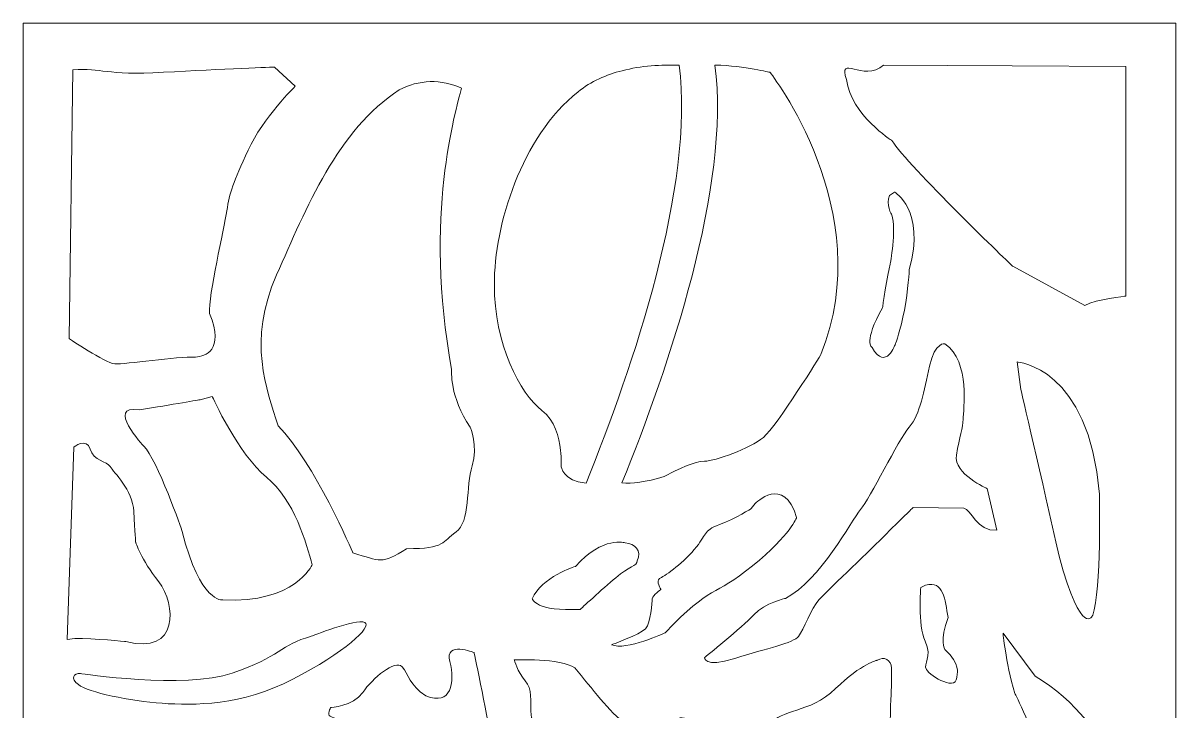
# Model space of a CAD drawing. Header units: centimetres. Extents: x -10.1 to 10.2, y -13.3 to 11.7.
# Drawn here: x 0.29 to 10.18, y 5.76 to 11.66 of the extents above; entities that cross this region are included whole.
import ezdxf

# ---------------------------------------------------------------- set-up
doc = ezdxf.new("R2010")
doc.units = ezdxf.units.CM
doc.header["$MEASUREMENT"] = 0
doc.layers.add('layer 1', color=7, linetype='Continuous')

msp = doc.modelspace()

# ---------------------------------------------------------------- linework, layer by layer
at = {"layer": 'layer 1', "color": 242, "lineweight": 9}
for points, knots in [([(0.2938, -1.93456), (0.2938, -1.93456), (0.2938, -1.9336), (0.2938, -1.9336), (0.2938, -1.9336), (0.2938, -1.9336), (0.2938, 11.66415), (0.2938, 11.66415), (0.2938, 11.66415), (0.2938, 11.66415), (10.1832, 11.66415), (10.1832, 11.66415), (10.1832, 11.66415), (10.1832, 11.66415), (10.1832, -1.93425), (10.1832, -1.93425), (10.1832, -1.93425), (10.1832, -1.93425), (10.1832, -1.93456), (10.1832, -1.93456), (10.1832, -1.93456), (10.1832, -1.93456), (10.1832, -13.2767), (10.1832, -13.2767), (10.1832, -13.2767), (10.1832, -13.2767), (0.2938, -13.2767), (0.2938, -13.2767), (0.2938, -13.2767), (0.2938, -13.2767), (0.2938, -1.93456), (0.2938, -1.93456)], [0, 0, 0, 0, 0.1111111, 0.1111111, 0.1111111, 0.1111111, 0.2222222, 0.2222222, 0.2222222, 0.2222222, 0.3333333, 0.3333333, 0.3333333, 0.3333333, 0.4444444, 0.4444444, 0.4444444, 0.4444444, 0.5555556, 0.5555556, 0.5555556, 0.5555556, 0.6666667, 0.6666667, 0.6666667, 0.6666667, 0.7777778, 0.7777778, 0.7777778, 0.7777778, 1, 1, 1, 1]), ([(7.35613, 11.17971), (7.28322, 11.40187), (7.49902, 11.15294), (7.67521, 11.30429), (7.67521, 11.30429), (7.67521, 11.30429), (8.77693, 11.29807), (8.77693, 11.29807), (8.77693, 11.29807), (8.77693, 11.29807), (9.75221, 11.29184), (9.75221, 11.29184), (9.75221, 11.29184), (9.75221, 11.29184), (9.75221, 9.32335), (9.75221, 9.32335), (9.75221, 9.32335), (9.75221, 9.32335), (9.49936, 9.29842), (9.40305, 9.24236), (9.40305, 9.24236), (9.40305, 9.24236), (8.78294, 9.57877), (8.78294, 9.57877), (8.78294, 9.57877), (8.78294, 9.57877), (7.87991, 10.44463), (7.74747, 10.65644), (7.74747, 10.65644), (7.74747, 10.65644), (7.39828, 10.87449), (7.35613, 11.17971)], [0, 0, 0, 0, 0.1111111, 0.1111111, 0.1111111, 0.1111111, 0.2222222, 0.2222222, 0.2222222, 0.2222222, 0.3333333, 0.3333333, 0.3333333, 0.3333333, 0.4444444, 0.4444444, 0.4444444, 0.4444444, 0.5555556, 0.5555556, 0.5555556, 0.5555556, 0.6666667, 0.6666667, 0.6666667, 0.6666667, 0.7777778, 0.7777778, 0.7777778, 0.7777778, 1, 1, 1, 1]), ([(0.72025, 11.26226), (0.72025, 11.26226), (0.68868, 8.95898), (0.68868, 8.95898), (0.68868, 8.95898), (0.68868, 8.95898), (0.99418, 8.75404), (1.08113, 8.74167), (1.08113, 8.74167), (1.16809, 8.73752), (1.61592, 8.80755), (1.77243, 8.79932), (1.77243, 8.79932), (1.85888, 8.81155), (2.02134, 8.84874), (1.89415, 9.17415), (1.89415, 9.17415), (1.88111, 9.32653), (2.02025, 9.90318), (2.04199, 10.05559), (2.04199, 10.05559), (2.06372, 10.208), (2.09851, 10.29861), (2.2246, 10.57457), (2.2246, 10.57457), (2.35067, 10.85054), (2.6289, 11.12239), (2.6289, 11.12239), (2.6289, 11.12239), (2.6289, 11.12239), (2.45066, 11.28714), (2.45066, 11.28714), (2.45066, 11.28714), (2.45066, 11.28714), (2.01153, 11.27066), (1.4985, 11.24183), (1.4985, 11.24183), (0.98548, 11.21301), (0.98111, 11.28286), (0.72025, 11.26226)], [0, 0, 0, 0, 0.0909091, 0.0909091, 0.0909091, 0.0909091, 0.1818182, 0.1818182, 0.1818182, 0.1818182, 0.2727273, 0.2727273, 0.2727273, 0.2727273, 0.3636364, 0.3636364, 0.3636364, 0.3636364, 0.4545455, 0.4545455, 0.4545455, 0.4545455, 0.5454545, 0.5454545, 0.5454545, 0.5454545, 0.6363636, 0.6363636, 0.6363636, 0.6363636, 0.7272727, 0.7272727, 0.7272727, 0.7272727, 0.8181818, 0.8181818, 0.8181818, 0.8181818, 1, 1, 1, 1]), ([(5.12311, 7.72015), (4.92452, 7.73679), (4.90916, 7.86465), (4.90916, 7.86465), (4.90916, 7.86465), (4.90916, 7.86465), (4.91386, 7.92359), (4.90514, 8.00268), (4.90514, 8.00268), (4.89311, 8.11174), (4.85555, 8.25911), (4.74489, 8.34307), (4.74489, 8.34307), (4.55396, 8.48792), (4.33641, 8.91367), (4.33641, 9.42281), (4.33641, 9.42281), (4.33641, 9.93196), (4.56677, 10.68615), (5.05461, 11.07516), (5.05461, 11.07516), (5.16633, 11.16425), (5.29715, 11.22112), (5.4324, 11.25595), (5.4324, 11.25595), (5.59757, 11.29849), (5.76938, 11.30812), (5.92133, 11.30307), (5.92133, 11.30307), (6.05699, 10.27032), (5.5262, 8.71367), (5.12311, 7.72015)], [0, 0, 0, 0, 0.1111111, 0.1111111, 0.1111111, 0.1111111, 0.2222222, 0.2222222, 0.2222222, 0.2222222, 0.3333333, 0.3333333, 0.3333333, 0.3333333, 0.4444444, 0.4444444, 0.4444444, 0.4444444, 0.5555556, 0.5555556, 0.5555556, 0.5555556, 0.6666667, 0.6666667, 0.6666667, 0.6666667, 0.7777778, 0.7777778, 0.7777778, 0.7777778, 1, 1, 1, 1]), ([(5.79419, 7.77809), (5.63182, 7.72719), (5.515, 7.71433), (5.43096, 7.72137), (5.43096, 7.72137), (5.83405, 8.7149), (6.36484, 10.27155), (6.22918, 11.30429), (6.22918, 11.30429), (6.49613, 11.29542), (6.70169, 11.24138), (6.70169, 11.24138), (6.70169, 11.24138), (6.70169, 11.24138), (7.63479, 10.05632), (7.138, 8.82393), (7.138, 8.82393), (7.138, 8.82393), (6.76253, 8.20871), (6.64403, 8.11194), (6.64403, 8.11194), (6.52551, 8.01516), (6.23183, 7.90819), (6.13909, 7.90819), (6.13909, 7.90819), (6.04634, 7.90819), (5.88146, 7.8216), (5.88146, 7.8216), (5.88146, 7.8216), (5.88146, 7.8216), (5.79419, 7.77809), (5.79419, 7.77809)], [0, 0, 0, 0, 0.1111111, 0.1111111, 0.1111111, 0.1111111, 0.2222222, 0.2222222, 0.2222222, 0.2222222, 0.3333333, 0.3333333, 0.3333333, 0.3333333, 0.4444444, 0.4444444, 0.4444444, 0.4444444, 0.5555556, 0.5555556, 0.5555556, 0.5555556, 0.6666667, 0.6666667, 0.6666667, 0.6666667, 0.7777778, 0.7777778, 0.7777778, 0.7777778, 1, 1, 1, 1]), ([(3.52066, 11.09202), (3.68381, 11.17873), (3.88572, 11.18766), (4.0539, 11.10467), (4.0539, 11.10467), (4.00765, 10.91266), (3.72873, 10.01717), (3.96965, 8.69348), (3.96965, 8.69348), (3.96965, 8.69348), (3.95052, 8.45415), (4.13025, 8.20015), (4.13025, 8.20015), (4.13025, 8.20015), (4.1991, 8.03895), (4.14556, 7.868), (4.14556, 7.868), (4.09201, 7.69705), (4.13027, 7.38446), (4.00789, 7.30141), (4.00789, 7.30141), (3.8855, 7.21835), (3.92155, 7.15781), (3.58417, 7.15781), (3.58417, 7.15781), (3.36473, 7.02064), (3.3619, 7.05183), (3.12373, 7.1223), (3.12373, 7.1223), (3.12373, 7.1223), (2.79032, 7.90304), (2.48072, 8.21233), (2.48072, 8.21233), (2.38545, 8.52668), (2.21479, 8.93227), (2.46881, 9.50516), (2.46881, 9.50516), (2.72283, 10.07806), (2.99274, 10.74726), (3.52066, 11.09202)], [0, 0, 0, 0, 0.0909091, 0.0909091, 0.0909091, 0.0909091, 0.1818182, 0.1818182, 0.1818182, 0.1818182, 0.2727273, 0.2727273, 0.2727273, 0.2727273, 0.3636364, 0.3636364, 0.3636364, 0.3636364, 0.4545455, 0.4545455, 0.4545455, 0.4545455, 0.5454545, 0.5454545, 0.5454545, 0.5454545, 0.6363636, 0.6363636, 0.6363636, 0.6363636, 0.7272727, 0.7272727, 0.7272727, 0.7272727, 0.8181818, 0.8181818, 0.8181818, 0.8181818, 1, 1, 1, 1]), ([(7.72694, 10.18638), (7.72694, 10.18638), (7.76917, 10.21557), (7.76917, 10.21557), (7.76917, 10.21557), (7.76917, 10.21557), (8.03666, 10.06477), (7.89588, 9.54914), (7.89588, 9.54914), (7.89588, 9.54914), (7.88649, 9.37403), (7.85365, 9.20377), (7.85365, 9.20377), (7.8208, 9.03352), (7.77856, 8.91677), (7.77856, 8.91677), (7.77856, 8.91677), (7.77856, 8.91677), (7.6941, 8.67355), (7.57678, 8.88272), (7.57678, 8.88272), (7.57678, 8.88272), (7.497, 8.9265), (7.66594, 9.22323), (7.66594, 9.22323), (7.66594, 9.22323), (7.70817, 9.51023), (7.73164, 9.59779), (7.73164, 9.59779), (7.73164, 9.59779), (7.78795, 9.88965), (7.74571, 10.021), (7.74571, 10.021), (7.74571, 10.021), (7.6894, 10.10856), (7.72694, 10.18638)], [0, 0, 0, 0, 0.1, 0.1, 0.1, 0.1, 0.2, 0.2, 0.2, 0.2, 0.3, 0.3, 0.3, 0.3, 0.4, 0.4, 0.4, 0.4, 0.5, 0.5, 0.5, 0.5, 0.6, 0.6, 0.6, 0.6, 0.7, 0.7, 0.7, 0.7, 0.8, 0.8, 0.8, 0.8, 1, 1, 1, 1]), ([(8.64711, 7.3179), (8.64711, 7.3179), (8.56452, 7.67319), (8.56452, 7.67319), (8.56452, 7.67319), (8.56452, 7.67319), (8.27545, 7.79733), (8.30023, 7.96), (8.30023, 7.96), (8.32501, 8.12266), (8.35804, 8.19115), (8.35804, 8.26821), (8.35804, 8.26821), (8.35804, 8.34526), (8.42411, 8.76048), (8.20113, 8.91459), (8.20113, 8.91459), (8.20113, 8.91459), (8.11854, 8.93599), (8.06898, 8.72196), (8.06898, 8.72196), (8.01942, 8.50792), (7.99052, 8.31102), (7.89554, 8.19972), (7.89554, 8.19972), (7.80056, 8.08842), (7.55692, 7.58758), (7.47846, 7.4934), (7.47846, 7.4934), (7.4, 7.39923), (7.13158, 6.88555), (6.83426, 6.73144), (6.83426, 6.73144), (6.83426, 6.73144), (6.66082, 6.6972), (6.56171, 6.59018), (6.56171, 6.59018), (6.4626, 6.48316), (6.1405, 6.22632), (6.1405, 6.22632), (6.1405, 6.22632), (6.1405, 6.22632), (6.12811, 6.13215), (6.40066, 6.21776), (6.40066, 6.21776), (6.67321, 6.30338), (6.90446, 6.35046), (6.94575, 6.40611), (6.94575, 6.40611), (6.98705, 6.46176), (7.05725, 6.65011), (7.11919, 6.7186), (7.11919, 6.7186), (7.18113, 6.78709), (7.51975, 7.10386), (7.67255, 7.25797), (7.67255, 7.25797), (7.82534, 7.41207), (7.92858, 7.51053), (7.92858, 7.51053), (7.92858, 7.51053), (7.92858, 7.51053), (8.36373, 7.50435), (8.36373, 7.50435), (8.36373, 7.50435), (8.42431, 7.50352), (8.47479, 7.29969), (8.64711, 7.3179)], [0, 0, 0, 0, 0.0555556, 0.0555556, 0.0555556, 0.0555556, 0.1111111, 0.1111111, 0.1111111, 0.1111111, 0.1666667, 0.1666667, 0.1666667, 0.1666667, 0.2222222, 0.2222222, 0.2222222, 0.2222222, 0.2777778, 0.2777778, 0.2777778, 0.2777778, 0.3333333, 0.3333333, 0.3333333, 0.3333333, 0.3888889, 0.3888889, 0.3888889, 0.3888889, 0.4444444, 0.4444444, 0.4444444, 0.4444444, 0.5, 0.5, 0.5, 0.5, 0.5555556, 0.5555556, 0.5555556, 0.5555556, 0.6111111, 0.6111111, 0.6111111, 0.6111111, 0.6666667, 0.6666667, 0.6666667, 0.6666667, 0.7222222, 0.7222222, 0.7222222, 0.7222222, 0.7777778, 0.7777778, 0.7777778, 0.7777778, 0.8333333, 0.8333333, 0.8333333, 0.8333333, 0.8888889, 0.8888889, 0.8888889, 0.8888889, 1, 1, 1, 1]), ([(8.82221, 8.75892), (8.82221, 8.75892), (9.43906, 8.7155), (9.52664, 7.6261), (9.52664, 7.6261), (9.52664, 7.6261), (9.54568, 6.80115), (9.46952, 6.58801), (9.46952, 6.58801), (9.46952, 6.58801), (9.38194, 6.36697), (9.18013, 7.09324), (9.18013, 7.09324), (9.03544, 7.74846), (8.85267, 8.5221), (8.85267, 8.5221), (8.85267, 8.5221), (8.85267, 8.5221), (8.82221, 8.75892), (8.82221, 8.75892)], [0, 0, 0, 0, 0.1666667, 0.1666667, 0.1666667, 0.1666667, 0.3333333, 0.3333333, 0.3333333, 0.3333333, 0.5, 0.5, 0.5, 0.5, 0.6666667, 0.6666667, 0.6666667, 0.6666667, 1, 1, 1, 1]), ([(1.81287, 8.43544), (1.81287, 8.43544), (1.57987, 8.39427), (1.29006, 8.34724), (1.29006, 8.34724), (0.99455, 8.40017), (1.32985, 8.03562), (1.32985, 8.03562), (1.32985, 8.03562), (1.44352, 7.92979), (1.65944, 7.30651), (1.65944, 7.30651), (1.65944, 7.30651), (1.81287, 6.68912), (2.00607, 6.71853), (2.00607, 6.71853), (2.00607, 6.71853), (2.62547, 6.68914), (2.77322, 7.0184), (2.77322, 7.0184), (2.77322, 7.0184), (2.72777, 7.20069), (2.61979, 7.57697), (2.3811, 7.77102), (2.3811, 7.77102), (2.14242, 7.96506), (1.91605, 8.46318), (1.91605, 8.46318), (1.91605, 8.46318), (1.91605, 8.46318), (1.81287, 8.43544), (1.81287, 8.43544)], [0, 0, 0, 0, 0.1111111, 0.1111111, 0.1111111, 0.1111111, 0.2222222, 0.2222222, 0.2222222, 0.2222222, 0.3333333, 0.3333333, 0.3333333, 0.3333333, 0.4444444, 0.4444444, 0.4444444, 0.4444444, 0.5555556, 0.5555556, 0.5555556, 0.5555556, 0.6666667, 0.6666667, 0.6666667, 0.6666667, 0.7777778, 0.7777778, 0.7777778, 0.7777778, 1, 1, 1, 1]), ([(0.73922, 6.38916), (0.73922, 6.38916), (0.6716, 6.37837), (0.6716, 6.37837), (0.6716, 6.37837), (0.6716, 6.37837), (0.72882, 8.02849), (0.72882, 8.02849), (0.72882, 8.02849), (0.72882, 8.02849), (0.83807, 8.11477), (0.86928, 8.01231), (0.86928, 8.01231), (0.90049, 7.90985), (1.00974, 7.90985), (1.04095, 7.86132), (1.04095, 7.86132), (1.07216, 7.81278), (1.23342, 7.6618), (1.24383, 7.47845), (1.24383, 7.47845), (1.25423, 7.2951), (1.25943, 7.21422), (1.25943, 7.21422), (1.25943, 7.21422), (1.25943, 7.21422), (1.30625, 7.06862), (1.45711, 6.87449), (1.45711, 6.87449), (1.60798, 6.68035), (1.63399, 6.24355), (1.1762, 6.36219), (1.1762, 6.36219), (1.1762, 6.36219), (0.90049, 6.38916), (0.73922, 6.38916)], [0, 0, 0, 0, 0.1, 0.1, 0.1, 0.1, 0.2, 0.2, 0.2, 0.2, 0.3, 0.3, 0.3, 0.3, 0.4, 0.4, 0.4, 0.4, 0.5, 0.5, 0.5, 0.5, 0.6, 0.6, 0.6, 0.6, 0.7, 0.7, 0.7, 0.7, 0.8, 0.8, 0.8, 0.8, 1, 1, 1, 1]), ([(6.54055, 7.50188), (6.54055, 7.50188), (6.57281, 7.54458), (6.57281, 7.54458), (6.57281, 7.54458), (6.57281, 7.54458), (6.82251, 7.79716), (6.92958, 7.42558), (6.92958, 7.42558), (6.92958, 7.42558), (6.88432, 7.28279), (6.55088, 7.01063), (6.55088, 7.01063), (6.21744, 6.73848), (6.19638, 6.854), (5.80245, 6.4378), (5.80245, 6.4378), (5.80245, 6.4378), (5.46243, 6.27905), (5.34217, 6.33484), (5.34217, 6.33484), (5.34217, 6.33484), (5.58267, 6.42065), (5.63244, 6.47213), (5.63244, 6.47213), (5.68221, 6.52361), (5.68637, 6.69951), (5.69049, 6.72955), (5.69049, 6.72955), (5.69462, 6.7596), (5.76512, 6.8068), (5.76512, 6.8068), (5.76512, 6.8068), (5.76512, 6.8068), (5.71948, 6.88404), (5.75268, 6.90119), (5.75268, 6.90119), (5.78588, 6.91835), (5.93926, 7.01708), (6.05124, 7.15006), (6.05124, 7.15006), (6.16322, 7.28304), (6.12176, 7.30878), (6.26688, 7.36456), (6.26688, 7.36456), (6.41201, 7.42036), (6.54055, 7.50188), (6.54055, 7.50188)], [0, 0, 0, 0, 0.0769231, 0.0769231, 0.0769231, 0.0769231, 0.1538462, 0.1538462, 0.1538462, 0.1538462, 0.2307692, 0.2307692, 0.2307692, 0.2307692, 0.3076923, 0.3076923, 0.3076923, 0.3076923, 0.3846154, 0.3846154, 0.3846154, 0.3846154, 0.4615385, 0.4615385, 0.4615385, 0.4615385, 0.5384615, 0.5384615, 0.5384615, 0.5384615, 0.6153846, 0.6153846, 0.6153846, 0.6153846, 0.6923077, 0.6923077, 0.6923077, 0.6923077, 0.7692308, 0.7692308, 0.7692308, 0.7692308, 0.8461538, 0.8461538, 0.8461538, 0.8461538, 1, 1, 1, 1]), ([(5.4597, 7.20776), (5.4597, 7.20776), (5.2692, 7.27172), (5.0324, 7.00538), (5.0324, 7.00538), (5.0324, 7.00538), (4.73899, 6.91479), (4.66177, 6.72836), (4.66177, 6.72836), (4.66177, 6.72836), (4.69263, 6.61648), (5.07359, 6.6378), (5.07359, 6.6378), (5.07359, 6.6378), (5.26406, 6.81361), (5.37732, 6.90948), (5.37732, 6.90948), (5.49059, 7.00535), (5.56264, 7.01069), (5.56264, 7.0533), (5.56264, 7.0533), (5.60265, 7.14364), (5.54012, 7.20221), (5.4597, 7.20776)], [0, 0, 0, 0, 0.1428571, 0.1428571, 0.1428571, 0.1428571, 0.2857143, 0.2857143, 0.2857143, 0.2857143, 0.4285714, 0.4285714, 0.4285714, 0.4285714, 0.5714286, 0.5714286, 0.5714286, 0.5714286, 0.7142857, 0.7142857, 0.7142857, 0.7142857, 1, 1, 1, 1]), ([(8.0356, 6.84652), (8.0356, 6.84652), (7.99427, 6.82481), (7.99427, 6.82481), (7.99427, 6.82481), (7.99427, 6.82481), (7.96751, 6.50835), (8.03224, 6.36511), (8.03224, 6.36511), (8.09697, 6.22187), (8.0099, 6.17798), (8.0434, 6.12253), (8.0434, 6.12253), (8.07689, 6.06708), (8.31694, 5.91342), (8.30576, 6.08114), (8.30576, 6.08114), (8.30576, 6.08114), (8.3356, 6.17176), (8.20329, 6.29128), (8.20329, 6.29128), (8.20329, 6.29128), (8.14924, 6.37223), (8.22936, 6.56697), (8.22936, 6.56697), (8.19957, 6.72508), (8.19396, 6.88508), (8.0356, 6.84652)], [0, 0, 0, 0, 0.125, 0.125, 0.125, 0.125, 0.25, 0.25, 0.25, 0.25, 0.375, 0.375, 0.375, 0.375, 0.5, 0.5, 0.5, 0.5, 0.625, 0.625, 0.625, 0.625, 0.75, 0.75, 0.75, 0.75, 1, 1, 1, 1]), ([(0.78787, 6.08712), (0.78787, 6.08712), (1.68102, 5.95339), (2.08831, 6.09073), (2.08831, 6.09073), (2.4956, 6.22807), (2.51033, 6.33895), (2.76059, 6.40508), (2.76059, 6.40508), (2.76059, 6.40508), (3.15342, 6.56071), (3.22425, 6.52594), (3.22425, 6.52594), (3.29506, 6.49117), (3.04906, 6.26707), (2.60925, 6.03911), (2.60925, 6.03911), (2.16943, 5.81115), (1.75937, 5.81377), (1.48653, 5.83258), (1.48653, 5.83258), (1.21369, 5.8514), (0.85442, 5.92668), (0.76803, 5.99255), (0.76803, 5.99255), (0.69844, 6.04562), (0.72622, 6.09596), (0.78787, 6.08712)], [0, 0, 0, 0, 0.125, 0.125, 0.125, 0.125, 0.25, 0.25, 0.25, 0.25, 0.375, 0.375, 0.375, 0.375, 0.5, 0.5, 0.5, 0.5, 0.625, 0.625, 0.625, 0.625, 0.75, 0.75, 0.75, 0.75, 1, 1, 1, 1]), ([(9.55697, 3.78506), (9.55697, 3.78506), (9.67777, 3.66192), (9.67777, 3.66192), (9.67777, 3.66192), (9.67777, 3.66192), (9.66827, 4.026), (9.66827, 4.35072), (9.66827, 4.35072), (9.66827, 4.67544), (9.68093, 4.68528), (9.68093, 4.86896), (9.68093, 4.86896), (9.68093, 5.05264), (9.71257, 5.2396), (9.63663, 5.3708), (9.63663, 5.3708), (9.56069, 5.502), (9.32655, 5.8628), (8.97533, 6.06616), (8.97533, 6.06616), (8.97533, 6.06616), (8.70004, 6.43352), (8.70004, 6.43352), (8.70004, 6.43352), (8.70004, 6.43352), (8.71902, 6.20064), (8.80129, 5.91528), (8.80129, 5.91528), (8.80129, 5.91528), (8.96583, 5.60368), (9.05443, 5.25272), (9.05443, 5.25272), (9.14302, 4.90176), (9.25044, 4.68139), (9.25578, 4.65103), (9.25578, 4.65103), (9.26112, 4.62068), (9.28509, 4.36695), (9.31708, 4.20976), (9.31708, 4.20976), (9.34907, 4.05257), (9.46636, 3.87607), (9.55697, 3.78506)], [0, 0, 0, 0, 0.0833333, 0.0833333, 0.0833333, 0.0833333, 0.1666667, 0.1666667, 0.1666667, 0.1666667, 0.25, 0.25, 0.25, 0.25, 0.3333333, 0.3333333, 0.3333333, 0.3333333, 0.4166667, 0.4166667, 0.4166667, 0.4166667, 0.5, 0.5, 0.5, 0.5, 0.5833333, 0.5833333, 0.5833333, 0.5833333, 0.6666667, 0.6666667, 0.6666667, 0.6666667, 0.75, 0.75, 0.75, 0.75, 0.8333333, 0.8333333, 0.8333333, 0.8333333, 1, 1, 1, 1]), ([(4.88095, 4.88978), (4.88095, 4.88978), (4.75991, 4.93292), (4.57625, 5.12727), (4.57625, 5.12727), (4.3926, 5.32163), (4.32162, 5.3648), (4.30913, 5.49869), (4.30913, 5.49869), (4.29663, 5.63259), (4.16306, 6.26743), (4.16306, 6.26743), (4.16306, 6.26743), (4.16306, 6.26743), (3.90846, 6.37106), (3.95436, 6.18969), (3.95436, 6.18969), (4.00027, 6.00831), (3.96688, 5.80963), (3.74984, 5.89601), (3.74984, 5.89601), (3.60376, 5.98672), (3.60376, 6.08175), (3.54533, 6.14652), (3.54533, 6.14652), (3.4869, 6.21129), (3.29075, 6.0472), (3.20727, 5.92626), (3.20727, 5.92626), (3.1238, 5.80531), (2.9318, 5.7967), (2.9318, 5.7967), (2.9318, 5.7967), (2.9318, 5.7967), (2.89839, 5.73188), (2.92762, 5.72326), (2.92762, 5.72326), (2.95684, 5.71464), (3.57871, 5.33461), (3.87923, 5.14025), (3.87923, 5.14025), (4.24654, 4.97614), (4.60967, 4.84658), (4.72653, 4.83794), (4.72653, 4.83794), (4.77782, 4.83416), (4.90989, 4.80994), (4.88095, 4.88978)], [0, 0, 0, 0, 0.0769231, 0.0769231, 0.0769231, 0.0769231, 0.1538462, 0.1538462, 0.1538462, 0.1538462, 0.2307692, 0.2307692, 0.2307692, 0.2307692, 0.3076923, 0.3076923, 0.3076923, 0.3076923, 0.3846154, 0.3846154, 0.3846154, 0.3846154, 0.4615385, 0.4615385, 0.4615385, 0.4615385, 0.5384615, 0.5384615, 0.5384615, 0.5384615, 0.6153846, 0.6153846, 0.6153846, 0.6153846, 0.6923077, 0.6923077, 0.6923077, 0.6923077, 0.7692308, 0.7692308, 0.7692308, 0.7692308, 0.8461538, 0.8461538, 0.8461538, 0.8461538, 1, 1, 1, 1]), ([(7.6231, 6.20231), (7.6231, 6.20231), (7.48999, 6.17796), (7.26292, 5.95881), (7.26292, 5.95881), (7.03585, 5.73966), (6.79248, 5.788), (6.70134, 5.64771), (6.70134, 5.64771), (6.61019, 5.50742), (6.27769, 4.94604), (6.15329, 4.8276), (6.15329, 4.8276), (6.15329, 4.8276), (6.28664, 4.78448), (6.58531, 4.80903), (6.58531, 4.80903), (6.58531, 4.80903), (7.18738, 4.69128), (7.41019, 4.71582), (7.41019, 4.71582), (7.633, 4.74037), (7.72306, 4.82373), (7.78943, 4.82865), (7.78943, 4.82865), (7.8558, 4.83357), (7.94115, 4.86301), (7.98382, 4.84339), (7.98382, 4.84339), (8.02648, 4.82376), (8.17342, 4.94145), (7.99328, 5.14259), (7.99328, 5.14259), (7.81314, 5.34373), (7.73256, 5.39278), (7.73256, 5.60371), (7.73256, 5.60371), (7.73256, 5.81463), (7.74202, 5.96178), (7.74202, 5.96178), (7.74202, 5.96178), (7.74202, 5.96178), (7.74202, 6.13348), (7.74202, 6.13348), (7.74202, 6.13348), (7.74202, 6.20842), (7.67726, 6.23669), (7.6231, 6.20231)], [0, 0, 0, 0, 0.0769231, 0.0769231, 0.0769231, 0.0769231, 0.1538462, 0.1538462, 0.1538462, 0.1538462, 0.2307692, 0.2307692, 0.2307692, 0.2307692, 0.3076923, 0.3076923, 0.3076923, 0.3076923, 0.3846154, 0.3846154, 0.3846154, 0.3846154, 0.4615385, 0.4615385, 0.4615385, 0.4615385, 0.5384615, 0.5384615, 0.5384615, 0.5384615, 0.6153846, 0.6153846, 0.6153846, 0.6153846, 0.6923077, 0.6923077, 0.6923077, 0.6923077, 0.7692308, 0.7692308, 0.7692308, 0.7692308, 0.8461538, 0.8461538, 0.8461538, 0.8461538, 1, 1, 1, 1]), ([(5.7877, 5.52446), (5.7877, 5.52446), (5.82138, 5.62483), (5.82138, 5.62483), (5.82138, 5.62483), (5.82138, 5.62483), (5.98136, 5.8474), (6.05292, 5.5681), (6.05292, 5.5681), (6.00662, 5.35426), (5.91399, 5.22334), (5.37513, 4.91349), (5.37513, 4.91349), (5.37513, 4.91349), (5.24041, 4.92222), (5.09727, 5.2277), (5.09727, 5.2277), (5.09727, 5.2277), (4.88256, 5.54191), (4.65522, 5.70775), (4.65522, 5.70775), (4.63839, 5.87358), (4.66785, 5.94777), (4.6005, 6.02632), (4.6005, 6.02632), (4.53313, 6.10488), (4.50788, 6.20525), (4.50788, 6.20525), (4.50788, 6.20525), (4.50788, 6.20525), (4.90782, 6.22271), (5.0257, 6.13543), (5.0257, 6.13543), (5.18147, 5.9565), (5.31197, 5.76448), (5.47195, 5.65102), (5.47195, 5.65102), (5.47195, 5.65102), (5.57299, 5.40663), (5.7877, 5.52446)], [0, 0, 0, 0, 0.0909091, 0.0909091, 0.0909091, 0.0909091, 0.1818182, 0.1818182, 0.1818182, 0.1818182, 0.2727273, 0.2727273, 0.2727273, 0.2727273, 0.3636364, 0.3636364, 0.3636364, 0.3636364, 0.4545455, 0.4545455, 0.4545455, 0.4545455, 0.5454545, 0.5454545, 0.5454545, 0.5454545, 0.6363636, 0.6363636, 0.6363636, 0.6363636, 0.7272727, 0.7272727, 0.7272727, 0.7272727, 0.8181818, 0.8181818, 0.8181818, 0.8181818, 1, 1, 1, 1])]:
    msp.add_open_spline(points, degree=3, knots=knots, dxfattribs=at)

doc.saveas('drawing.dxf')
